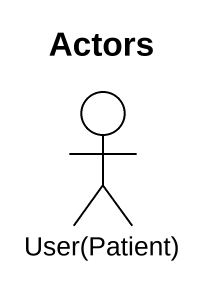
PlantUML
@startuml
title Actors
actor "User(Patient)" as User_Patient
@enduml
